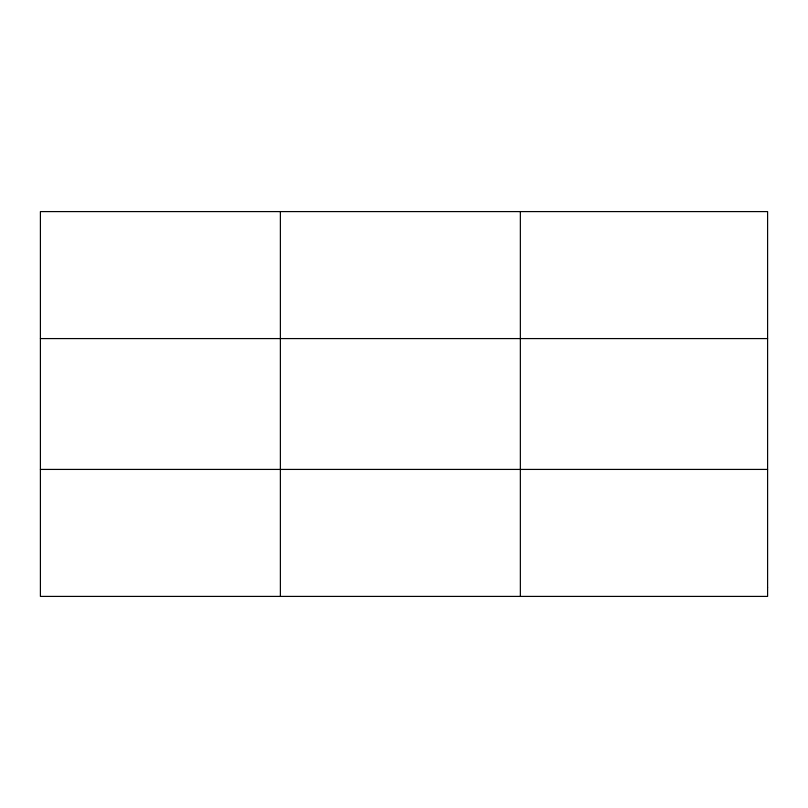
<?xml version="1.0" encoding="UTF-8"?>
<svg xmlns="http://www.w3.org/2000/svg" width="808" height="808" viewBox="0 0 808 808"><rect width="100%" height="100%" fill="white"/><g stroke="black" fill="none" stroke-linecap="round" stroke-linejoin="round"><path stroke-width="1.21" d="M280.376 211.595L280.376 596.405M520.352 211.595L520.352 596.405M40.4 338.582L767.6 338.582M40.4 469.418L767.6 469.418M767.6 587.335L767.6 596.405L40.4 596.405L40.4 211.595L767.6 211.595L767.6 587.335"/></g></svg>
